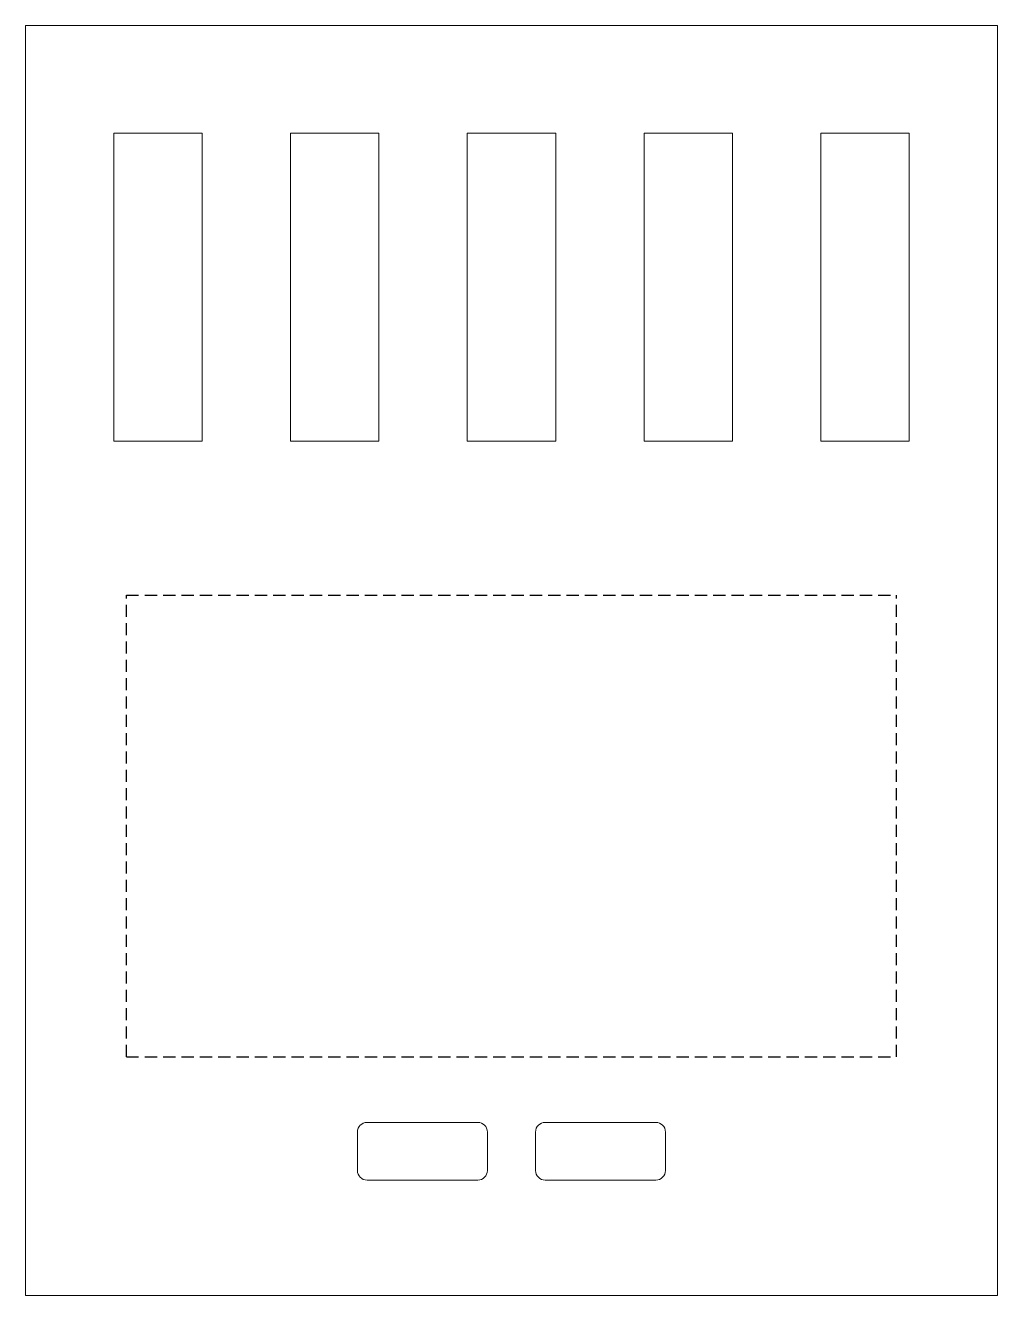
# Model space of a CAD drawing. Header units: millimetres. Extents: x 88 to 189, y 171 to 303.
import ezdxf

# ---------------------------------------------------------------- set-up
doc = ezdxf.new("R2010")
doc.units = ezdxf.units.MM
doc.linetypes.add('HIDDEN', pattern=[1.905, 1.27, -0.635])

msp = doc.modelspace()

# ---------------------------------------------------------------- linework, layer by layer
at = {"color": 7, "linetype": 'Continuous', "lineweight": 15}
for p, q in [((88.04, 303.28), (189.04, 303.28)), ((88.04, 171.28), (88.04, 303.28)), ((189.04, 171.28), (189.04, 303.28)), ((106.41, 292.08), (97.23, 292.08)), ((97.23, 292.08), (97.23, 260.08)), ((106.41, 260.08), (106.41, 292.08)), ((124.77, 292.08), (115.59, 292.08)), ((115.59, 292.08), (115.59, 260.08)), ((124.77, 260.08), (124.77, 292.08)), ((143.14, 292.08), (133.95, 292.08)), ((133.95, 292.08), (133.95, 260.08)), ((143.14, 260.08), (143.14, 292.08)), ((161.5, 292.08), (152.32, 292.08)), ((152.32, 292.08), (152.32, 260.08)), ((161.5, 260.08), (161.5, 292.08)), ((179.86, 292.08), (170.68, 292.08)), ((170.68, 292.08), (170.68, 260.08)), ((179.86, 260.08), (179.86, 292.08)), ((97.23, 260.08), (106.41, 260.08)), ((115.59, 260.08), (124.77, 260.08)), ((133.95, 260.08), (143.14, 260.08)), ((152.32, 260.08), (161.5, 260.08)), ((170.68, 260.08), (179.86, 260.08)), ((135.04, 189.28), (123.54, 189.28)), ((153.54, 189.28), (142.04, 189.28)), ((122.54, 188.28), (122.54, 184.28)), ((136.04, 184.28), (136.04, 188.28)), ((141.04, 188.28), (141.04, 184.28)), ((154.54, 184.28), (154.54, 188.28)), ((123.54, 183.28), (135.04, 183.28)), ((142.04, 183.28), (153.54, 183.28)), ((88.04, 171.28), (189.04, 171.28))]:
    msp.add_line(p, q, dxfattribs=at)
at = {"color": 7, "linetype": 'HIDDEN'}
for p, q in [((98.54, 196.08), (98.54, 244.08)), ((98.54, 244.08), (178.54, 244.08)), ((178.54, 196.08), (178.54, 244.08)), ((98.54, 196.08), (178.54, 196.08))]:
    msp.add_line(p, q, dxfattribs=at)
at = {"color": 7, "linetype": 'Continuous', "lineweight": 15}
for centre, start, end in [((123.54, 188.28), 90, 180), ((135.04, 188.28), 0, 90), ((142.04, 188.28), 90, 180), ((153.54, 188.28), 0, 90), ((123.54, 184.28), 180, 270), ((135.04, 184.28), 270, 0), ((142.04, 184.28), 180, 270), ((153.54, 184.28), 270, 0)]:
    msp.add_arc(centre, 1, start, end, dxfattribs=at)

doc.saveas('drawing.dxf')
